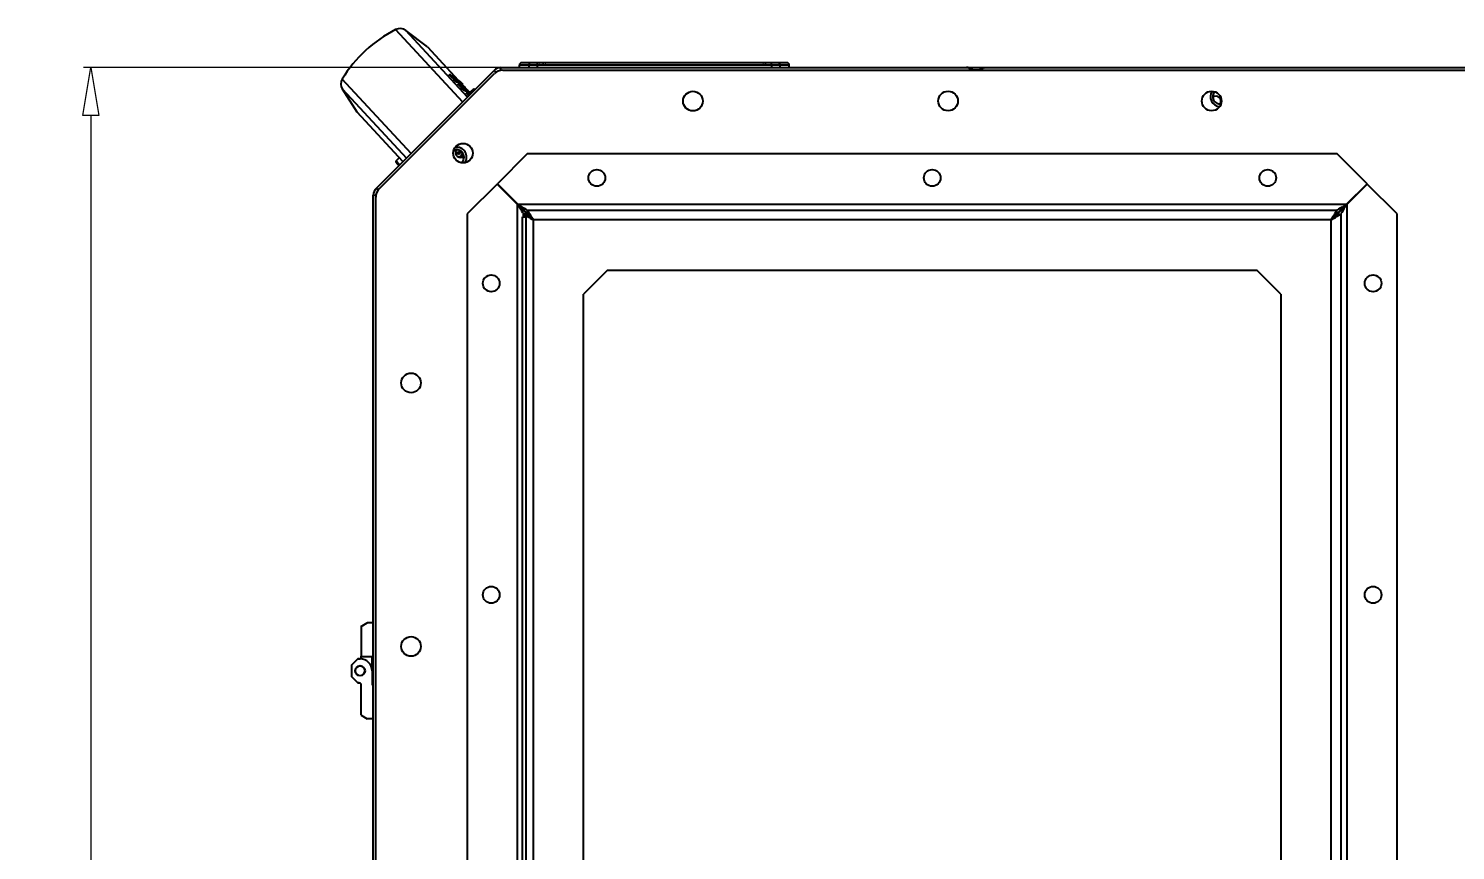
# Model space of a CAD drawing. Header units: millimetres. Extents: x 176 to 2516, y 143 to 1610.
# Drawn here: x 176 to 771, y 949 to 1292 of the extents above; entities that cross this region are included whole.
import ezdxf

# ---------------------------------------------------------------- set-up
doc = ezdxf.new("R2010")
doc.units = ezdxf.units.MM
doc.layers.add('Widoczne (ISO)', color=7, linetype='Continuous', lineweight=25)
doc.layers.add('Wymiary', color=164, linetype='Continuous', lineweight=9)
doc.styles.add('Tekst notatki (ISO)', font='TAHOMA.TTF')
doc.dimstyles.new('Kopia Domyślne (ISO)', dxfattribs={"dimtxt": 20, "dimasz": 20, "dimexe": 3.175, "dimexo": 0, "dimgap": 2.5, "dimtad": 1, "dimtoh": 1, "dimdec": 0, "dimrnd": 1e-08, "dimzin": 0, "dimtxsty": 'Tekst notatki (ISO)', "dimblk": 'CLOSEDBLANK', "dimcen": 15, "dimdle": 10, "dimclrd": 256, "dimclre": 256, "dimclrt": 7, "dimazin": 0, "dimtfac": 1.001486, "dimtmove": 0, "dimatfit": 2, "dimfxl": 1, "dimtolj": 1, "dimtzin": 0, "dimlwd": -1, "dimlwe": -1, "dimarcsym": 0})

# ---------------------------------------------------------------- blocks, each defined once
blk = doc.blocks.new('_CLOSEDBLANK')
at = {"color": 0, "linetype": 'ByBlock', "lineweight": -2}
for p, q in [((-1, -0.167), (-1, 0.167)), ((-1, 0.167), (0, 0)), ((0, 0), (-1, -0.167))]:
    blk.add_line(p, q, dxfattribs=at)
blk = doc.blocks.new('*D12')
at = {"layer": 'Defpoints', "color": 0}
for p in [(504.33, 1275.63), (201.7, 546.89), (442.81, 546.89)]:
    blk.add_point(p, dxfattribs=at)
at = {"layer": 'Wymiary'}
for p, q in [((504.33, 1275.63), (198.53, 1275.63)), ((201.7, 1255.63), (201.7, 566.89)), ((442.81, 546.89), (198.53, 546.89))]:
    blk.add_line(p, q, dxfattribs=at)
at = {"layer": 'Wymiary', "xscale": 20, "yscale": 20, "zscale": 20}
for p, rotation in [((201.7, 1275.63), 90), ((201.7, 546.89), 270)]:
    blk.add_blockref('_CLOSEDBLANK', p, dxfattribs=dict(at, rotation=rotation))
at = {"layer": 'Wymiary', "color": 7, "insert": (188.79, 911.26), "char_height": 20, "attachment_point": 5, "rotation": 90, "style": 'Tekst notatki (ISO)'}
blk.add_mtext('\\A1;730', dxfattribs=at)

msp = doc.modelspace()

# ---------------------------------------------------------------- linework, layer by layer
at = {"layer": 'Widoczne (ISO)'}
for p, q in [((328.84, 1291.48), (356.83, 1261.31)), ((358.84, 1263.32), (333.06, 1291.1)), ((342.14, 1284.23), (333.06, 1291.1)), ((342.14, 1284.23), (355.02, 1270.34)), ((320.71, 1225.18), (369.98, 1274.46)), ((372.81, 1275.63), (567.15, 1275.63)), ((373.61, 1274.55), (968.7, 1274.55)), ((384.4, 1276.63), (380.51, 1276.63)), ((380.51, 1275.63), (380.51, 1276.63)), ((385.35, 1277.63), (381.51, 1277.63)), ((387.86, 1276.63), (384.4, 1276.63)), ((384.4, 1276.63), (384.4, 1275.63)), ((388.11, 1277.63), (385.35, 1277.63)), ((485.76, 1276.63), (387.86, 1276.63)), ((387.86, 1276.63), (387.86, 1275.63)), ((485.5, 1277.63), (388.11, 1277.63)), ((488.26, 1277.63), (485.5, 1277.63)), ((489.21, 1276.63), (485.76, 1276.63)), ((485.76, 1276.63), (485.76, 1275.63)), ((492.11, 1277.63), (488.26, 1277.63)), ((489.21, 1276.63), (489.21, 1275.63)), ((493.11, 1276.63), (489.21, 1276.63)), ((493.11, 1275.63), (493.11, 1276.63)), ((567.15, 1275.63), (575.15, 1275.63)), ((569.8, 1274.63), (572.51, 1274.63)), ((575.15, 1275.63), (969.5, 1275.63)), ((335.34, 1239.81), (306.57, 1270.82)), ((322, 1225.01), (370.07, 1273.09)), ((351.21, 1272.6), (351.44, 1272.81)), ((352.26, 1271.49), (352.48, 1271.7)), ((353.01, 1270.69), (353.23, 1270.89)), ((354.05, 1269.55), (354.27, 1269.76)), ((355.17, 1268.97), (354.94, 1268.76)), ((355.47, 1269.29), (355.69, 1269.5)), ((356.78, 1268.35), (357, 1268.56)), ((306.64, 1266.59), (333.33, 1237.81)), ((312.81, 1257.02), (306.64, 1266.59)), ((355.43, 1268.07), (355.66, 1268.27)), ((356.25, 1267.21), (356.48, 1267.42)), ((356.48, 1267.42), (356.68, 1267.32)), ((356.69, 1267.59), (356.78, 1267.68)), ((357.96, 1267.11), (356.78, 1267.68)), ((356.82, 1268.39), (360.24, 1264.71)), ((357.74, 1266.9), (357.04, 1267.24)), ((357.22, 1266.17), (357.44, 1266.37)), ((357.47, 1266.95), (358.64, 1266.38)), ((357.74, 1266.9), (357.96, 1267.11)), ((358.66, 1265.21), (358.43, 1265)), ((359.4, 1265.11), (359.62, 1265.31)), ((361.21, 1266.49), (359.73, 1265.26)), ((361.21, 1266.49), (361.6, 1266.08)), ((331.93, 1236.41), (312.81, 1257.02)), ((355.6, 1239.57), (354.89, 1240.28)), ((383.77, 1239.55), (371.31, 1227.09)), ((721.77, 1239.55), (383.77, 1239.55)), ((734.24, 1227.09), (721.77, 1239.55)), ((329.06, 1236.67), (330.41, 1238.05)), ((330.57, 1235.05), (329.06, 1236.67)), ((371.24, 1227.01), (358.77, 1214.55)), ((379.77, 1218.48), (371.24, 1227.01)), ((379.84, 1218.55), (371.31, 1227.09)), ((725.7, 1218.55), (734.24, 1227.09)), ((725.77, 1218.48), (734.31, 1227.01)), ((746.77, 1214.55), (734.31, 1227.01)), ((319.54, 625.67), (319.54, 1222.36)), ((320.54, 626.38), (320.54, 1221.48)), ((379.7, 1218.55), (379.84, 1218.55)), ((383.77, 1214.48), (379.77, 1218.48)), ((379.77, 632.62), (379.77, 1218.48)), ((379.84, 1218.55), (383.84, 1214.55)), ((379.84, 1218.55), (725.7, 1218.55)), ((383.84, 1216.05), (721.7, 1216.05)), ((383.84, 1214.55), (383.84, 1216.05)), ((721.7, 1214.55), (725.7, 1218.55)), ((721.7, 1214.55), (721.7, 1216.05)), ((725.77, 1218.48), (721.77, 1214.48)), ((725.77, 1218.48), (725.77, 632.62)), ((358.77, 1214.55), (358.77, 636.62)), ((381.77, 1213.31), (383.15, 1213.31)), ((381.77, 633.31), (381.77, 1213.31)), ((382.27, 1213.31), (382.27, 1214.48)), ((383.77, 1214.48), (382.27, 1214.48)), ((383.15, 1213.31), (383.15, 637.17)), ((384.94, 1213.31), (383.77, 1214.48)), ((385.08, 1213.31), (383.84, 1214.55)), ((384.7, 1213.31), (385.22, 1213.31)), ((386.34, 1212.05), (386.27, 1211.98)), ((386.27, 1211.98), (386.27, 639.12)), ((719.2, 1212.05), (386.34, 1212.05)), ((719.27, 1211.98), (719.2, 1212.05)), ((719.27, 639.12), (719.27, 1211.98)), ((720.33, 1213.31), (720.85, 1213.31)), ((720.47, 1213.31), (721.7, 1214.55)), ((720.61, 1213.31), (721.77, 1214.48)), ((721.77, 1214.48), (723.27, 1214.48)), ((723.27, 1214.48), (723.27, 636.62)), ((746.77, 636.55), (746.77, 1214.55)), ((417.27, 1191.05), (407.27, 1181.05)), ((417.27, 1191.05), (688.27, 1191.05)), ((698.27, 1181.05), (688.27, 1191.05)), ((407.27, 670.05), (407.27, 1181.05)), ((698.27, 1181.05), (698.27, 670.05)), ((314.54, 1042.46), (317.04, 1043.9)), ((314.54, 1042.37), (317.04, 1043.81)), ((314.54, 1042.46), (314.54, 1042.37)), ((314.54, 1042.37), (314.54, 1029.81)), ((319.54, 1043.9), (317.04, 1043.9)), ((319.54, 1043.81), (317.04, 1043.81)), ((310.54, 1026.37), (313.04, 1028.87)), ((313.04, 1028.81), (310.54, 1026.31)), ((310.54, 1026.37), (310.54, 1026.31)), ((310.54, 1021.31), (310.54, 1026.31)), ((313.54, 1028.87), (313.04, 1028.87)), ((313.04, 1028.81), (314.04, 1028.81)), ((314.54, 1029.81), (319.54, 1029.81)), ((319.04, 1023.81), (319.04, 1029.81)), ((319.04, 1029.79), (319.54, 1029.79)), ((310.54, 1021.31), (313.04, 1018.81)), ((310.54, 1021.29), (310.54, 1021.31)), ((313.04, 1018.79), (310.54, 1021.29)), ((313.54, 1018.81), (313.04, 1018.81)), ((313.04, 1018.79), (313.04, 1018.81)), ((313.04, 1018.79), (313.73, 1018.79)), ((319.04, 1023.81), (319.04, 1017.81)), ((314.54, 1005.26), (314.54, 1017.81)), ((319.04, 1017.81), (319.54, 1017.81)), ((314.54, 1005.26), (317.04, 1003.81)), ((319.54, 1003.81), (317.04, 1003.81))]:
    msp.add_line(p, q, dxfattribs=at)
for centre, radius in [((452.9, 1261.6), 4.1), ((559.4, 1261.66), 4.1), ((669.4, 1261.66), 4.1), ((356.99, 1239.89), 4.1), ((355.24, 1239.92), 0.5), ((412.81, 1229.55), 3.5), ((552.81, 1229.55), 3.5), ((692.81, 1229.55), 3.5), ((368.77, 1185.55), 3.5), ((736.77, 1185.55), 3.5), ((335.29, 1143.98), 4.1), ((368.77, 1055.55), 3.5), ((736.77, 1055.55), 3.5), ((335.29, 1033.98), 4.1), ((314.04, 1023.81), 2.05)]:
    msp.add_circle(centre, radius, dxfattribs=at)
for centre, radius, start, end in [((353.66, 1242.4), 55, 116.81846, 148.88017), ((330.65, 1287.91), 4, 52.84932, 116.81846), ((372.81, 1271.63), 4, 90, 135), ((373.61, 1269.55), 5, 90, 135), ((381.51, 1276.63), 1, 89.99999, 180), ((492.11, 1276.63), 1, 0, 90.00001), ((310, 1268.76), 4, 148.88017, 212.84932), ((361.53, 1266.11), 0.5, 42.84932, 129.84932), ((672.9, 1263.42), 4.05, 144.69556, 268.55991), ((672.9, 1263.42), 3, 135.29576, 277.95972), ((671.15, 1261.59), 2.1, 326.21443, 126.41509), ((354.44, 1238.27), 3, 306.72921, 118.15582), ((354.44, 1238.27), 4.05, 323.37054, 101.5145), ((355.95, 1240.17), 2.1, 149.02623, 314.09151), ((355.24, 1239.92), 1.5, 116.7031, 154.65694), ((355.24, 1239.92), 1.5, 244.03583, 11.46024), ((355.24, 1239.92), 2, 292.24591, 346.66444), ((329.42, 1236.32), 0.5, 135.84932, 222.84932), ((323.54, 1222.36), 4, 135, 180), ((325.54, 1221.48), 5, 135, 180), ((723.77, 1216.55), 2, 43.56746, 46.43254), ((313.54, 1029.81), 1, 270, 0), ((314.04, 1023.81), 5, 0, 90), ((313.54, 1017.81), 1, 0, 90)]:
    msp.add_arc(centre, radius, start, end, dxfattribs=at)
for centre, major_axis, ratio, start_param, end_param in [((385.35, 1276.63), (0, 1), 0.94807, 6.283184, 7.853982), ((388.11, 1276.63), (0, 1), 0.257642, 6.283184, 7.853982), ((485.5, 1276.63), (0, 1), 0.257642, 4.712389, 6.283186), ((488.26, 1276.63), (0, 1), 0.94807, 4.712389, 6.283186), ((131.88, 1065.94), (220.94, 204.94), 0.83775, 0.003279, 0.009312), ((132.14, 1066.07), (220.76, 205.17), 0.837752, 0.00248, 0.008512), ((-4200.44, -4137.33), (5219.99, 4842.12), 0.717516, 0.170771, 0.170989), ((-4200.34, -4137.27), (5220.14, 4842.25), 0.717516, 0.170624, 0.170989), ((132.13, 1066.17), (220.69, 204.71), 0.83781, 6.276008, 6.282109), ((-2192.94, -1327.8), (2702.13, 2506.53), 0.282372, 0.166909, 0.167627), ((132.39, 1066.29), (220.51, 204.95), 0.837808, 6.275198, 6.281298), ((-1015.42, -386.83), (1583.74, 1469.04), 0.801458, 0.162642, 0.163568), ((-1015.14, -386.59), (1583.67, 1469.03), 0.801459, 0.162626, 0.163552), ((163.72, 1090.48), (192.68, 178.73), 0.837778, 6.279132, 6.286158), ((135.99, 1063.05), (220.18, 204.24), 0.890857, 6.277439, 6.282756), ((136.24, 1063.21), (220, 204.47), 0.890856, 6.276575, 6.281892), ((158.78, 1081.01), (199.63, 185.61), 0.890921, 0.002739, 0.008702), ((159.12, 1081.33), (199.29, 185.29), 0.890919, 6.275842, 6.281815), ((161.96, 1077.75), (199.5, 185.59), 0.933392, 0.007219, 0.007293), ((314.04, 1023.79), (2.05, 0.04), 0.999996, 0, 3.10268), ((313.54, 1029.87), (1, 0), 0.999996, 4.712389, 6.283185), ((314.04, 1023.87), (-2.05, -0.03), 0.999996, 0, 3.112314)]:
    msp.add_ellipse(centre, major_axis=major_axis, ratio=ratio, start_param=start_param, end_param=end_param, dxfattribs=at)
for points in [[(369.98, 1274.46), (370.09, 1274.35), (370.2, 1274.24), (370.31, 1274.13)], [(369.98, 1274.46), (369.98, 1274.45), (370.27, 1274.15), (370.75, 1273.65)], [(372.81, 1274.49), (372.81, 1274.87), (372.81, 1275.25), (372.81, 1275.63)], [(388.83, 1277.63), (388.83, 1277.63), (388.85, 1277.63), (388.89, 1277.63)], [(390.13, 1277.63), (390.16, 1277.63), (390.2, 1277.63), (390.23, 1277.63)], [(390.35, 1277.63), (390.44, 1277.63), (390.55, 1277.63), (390.65, 1277.63)], [(391.28, 1277.63), (391.37, 1277.63), (391.47, 1277.63), (391.57, 1277.63)], [(391.57, 1277.63), (391.57, 1277.63), (391.57, 1277.63), (391.57, 1277.63)], [(482.04, 1277.63), (482.04, 1277.63), (482.04, 1277.63), (482.04, 1277.63)], [(482.05, 1277.63), (482.15, 1277.63), (482.24, 1277.63), (482.34, 1277.63)], [(482.97, 1277.63), (483.15, 1277.63), (483.33, 1277.63), (483.49, 1277.63)], [(484.73, 1277.63), (484.76, 1277.63), (484.78, 1277.63), (484.79, 1277.63)], [(355.47, 1268.89), (355.97, 1268.65), (356.47, 1268.4), (356.97, 1268.16)], [(370.31, 1274.13), (370.47, 1273.98), (370.62, 1273.82), (370.77, 1273.67)], [(359.4, 1265.11), (358.67, 1265.46), (357.94, 1265.81), (357.22, 1266.17)], [(359.62, 1265.31), (358.89, 1265.67), (358.17, 1266.02), (357.44, 1266.37)], [(358.97, 1265.16), (359.37, 1265), (359.78, 1264.85), (360.19, 1264.69)], [(319.54, 1222.36), (319.54, 1222.35), (319.94, 1222.34), (320.61, 1222.33)], [(319.54, 1222.36), (319.9, 1222.36), (320.25, 1222.36), (320.61, 1222.36)], [(321.48, 1224.41), (321.23, 1224.67), (320.97, 1224.93), (320.71, 1225.18)]]:
    msp.add_open_spline(points, degree=3, dxfattribs=at)
for points, knots in [([(372.84, 1274.49), (372.84, 1274.67), (372.83, 1274.83), (372.83, 1274.98), (372.82, 1275.4), (372.82, 1275.63), (372.81, 1275.63)], [0.7960299, 0.7960299, 0.7960299, 0.7960299, 0.9901161, 0.9901161, 0.9901161, 1.5707963, 1.5707963, 1.5707963, 1.5707963]), ([(387.8, 1275.51), (387.79, 1275.53), (387.78, 1275.55), (387.75, 1275.58), (387.73, 1275.59), (387.7, 1275.61), (387.67, 1275.62), (387.64, 1275.63), (387.63, 1275.63), (387.62, 1275.63), (387.62, 1275.63), (387.61, 1275.63)], [0, 0, 0, 0, 0.00651913, 0.00651913, 0.01302025, 0.01302025, 0.01952127, 0.01952127, 0.02273949, 0.02273949, 0.02366188, 0.02366188, 0.02366188, 0.02366188]), ([(486.99, 1275.63), (486.99, 1275.63), (486.99, 1275.63), (486.99, 1275.63), (486.99, 1275.63), (486.99, 1275.63), (486.99, 1275.63), (486.99, 1275.63), (486.99, 1275.63), (486.99, 1275.63), (486.99, 1275.63), (486.99, 1275.63), (486.99, 1275.63), (486.98, 1275.63), (486.97, 1275.63), (486.96, 1275.63), (486.94, 1275.63), (486.93, 1275.62)], [0.025374483, 0.025374483, 0.025374483, 0.025374483, 0.026002994, 0.026002994, 0.026361315, 0.026361315, 0.026487099, 0.026487099, 0.026550213, 0.026550213, 0.026613024, 0.026613024, 0.026866172, 0.026866172, 0.028861312, 0.028861312, 0.032243791, 0.032243791, 0.032243791, 0.032243791]), ([(569.89, 1274.55), (569.76, 1274.68), (569.61, 1274.79), (569.46, 1274.9), (568.79, 1275.37), (567.98, 1275.63), (567.15, 1275.63)], [-0.4795557, -0.4795557, -0.4795557, -0.4795557, -0.3919644, -0.3919644, -0.3919644, 0, 0, 0, 0]), ([(569.07, 1274.55), (568.96, 1274.67), (568.84, 1274.79), (568.72, 1274.9), (568.2, 1275.37), (567.68, 1275.63), (567.15, 1275.63)], [-0.4795557, -0.4795557, -0.4795557, -0.4795557, -0.3919644, -0.3919644, -0.3919644, 0, 0, 0, 0]), ([(572.42, 1274.55), (572.55, 1274.68), (572.69, 1274.79), (572.84, 1274.9), (573.51, 1275.37), (574.33, 1275.63), (575.15, 1275.63)], [-0.4795557, -0.4795557, -0.4795557, -0.4795557, -0.3919644, -0.3919644, -0.3919644, 0, 0, 0, 0]), ([(573.24, 1274.55), (573.35, 1274.67), (573.47, 1274.79), (573.59, 1274.9), (574.11, 1275.37), (574.63, 1275.63), (575.15, 1275.63)], [-0.4795557, -0.4795557, -0.4795557, -0.4795557, -0.3919644, -0.3919644, -0.3919644, 0, 0, 0, 0]), ([(355.43, 1268.07), (355.35, 1268.16), (355.27, 1268.24), (355.1, 1268.44), (355.05, 1268.51), (355, 1268.58), (354.95, 1268.66), (354.93, 1268.73), (354.93, 1268.75), (354.94, 1268.76)], [0, 0, 0, 0, 0.0438645, 0.0438645, 0.0967712, 0.0967712, 0.1334982, 0.1334982, 0.1450668, 0.1450668, 0.1450668, 0.1450668]), ([(355.66, 1268.27), (355.57, 1268.37), (355.5, 1268.45), (355.32, 1268.65), (355.27, 1268.72), (355.22, 1268.79), (355.17, 1268.87), (355.15, 1268.95), (355.15, 1268.97), (355.26, 1268.99), (355.39, 1268.93), (355.47, 1268.89)], [0, 0, 0, 0, 0.0438645, 0.0438645, 0.0967711, 0.0967711, 0.1334978, 0.1334978, 0.1499059, 0.1499059, 0.1788245, 0.1788245, 0.1788245, 0.1788245]), ([(370.31, 1274.13), (370.31, 1274.13), (370.31, 1274.13), (370.33, 1274.11), (370.35, 1274.09), (370.43, 1274), (370.53, 1273.9), (370.69, 1273.74), (370.72, 1273.7), (370.76, 1273.66)], [-0.5128135, -0.5128135, -0.5128135, -0.5128135, -0.4827866, -0.4827866, -0.4472357, -0.4472357, -0.3539946, -0.3539946, -0.3282779, -0.3282779, -0.3282779, -0.3282779]), ([(356.29, 1267.25), (356.26, 1267.28), (356.23, 1267.3), (356.12, 1267.4), (356.02, 1267.48), (355.84, 1267.65), (355.76, 1267.74), (355.57, 1267.92), (355.5, 1267.99), (355.43, 1268.07)], [0.02149691, 0.02149691, 0.02149691, 0.02149691, 0.03268787, 0.03268787, 0.05466533, 0.05466533, 0.07124808, 0.07124808, 0.08885641, 0.08885641, 0.08885641, 0.08885641]), ([(356.68, 1267.32), (356.6, 1267.39), (356.52, 1267.45), (356.35, 1267.6), (356.25, 1267.69), (356.07, 1267.86), (355.98, 1267.94), (355.8, 1268.12), (355.73, 1268.2), (355.66, 1268.27)], [0, 0, 0, 0, 0.03268787, 0.03268787, 0.05466537, 0.05466537, 0.07124818, 0.07124818, 0.08885659, 0.08885659, 0.08885659, 0.08885659]), ([(356.78, 1267.68), (356.74, 1267.7), (356.69, 1267.72), (356.62, 1267.75), (356.61, 1267.74), (356.59, 1267.74), (356.59, 1267.73), (356.6, 1267.7), (356.61, 1267.69), (356.67, 1267.6), (356.72, 1267.55), (356.77, 1267.5)], [0.000001, 0.000001, 0.000001, 0.000001, 0.0336549, 0.0336549, 0.0593159, 0.0593159, 0.1013872, 0.1013872, 0.1303439, 0.1303439, 0.1727471, 0.1727471, 0.1727471, 0.1727471]), ([(356.77, 1267.5), (356.8, 1267.46), (356.84, 1267.43), (356.92, 1267.35), (356.96, 1267.3), (357.07, 1267.21), (357.12, 1267.17), (357.2, 1267.11), (357.25, 1267.08), (357.38, 1266.99), (357.42, 1266.97), (357.47, 1266.95)], [0, 0, 0, 0, 0.0178823, 0.0178823, 0.0368039, 0.0368039, 0.0619732, 0.0619732, 0.0882856, 0.0882856, 0.1201768, 0.1201768, 0.1201768, 0.1201768]), ([(359.34, 1263.82), (359.25, 1263.92), (359.1, 1264.07), (358.78, 1264.44), (358.67, 1264.56), (358.51, 1264.78), (358.47, 1264.83), (358.44, 1264.89), (358.42, 1264.93), (358.42, 1264.98), (358.43, 1264.99), (358.43, 1265)], [0.0011005, 0.0011005, 0.0011005, 0.0011005, 0.0439814, 0.0439814, 0.0890076, 0.0890076, 0.1400058, 0.1400058, 0.2209438, 0.2209438, 0.2612621, 0.2612621, 0.2612621, 0.2612621]), ([(359.55, 1264.03), (359.46, 1264.13), (359.32, 1264.29), (359, 1264.64), (358.89, 1264.77), (358.73, 1264.98), (358.69, 1265.04), (358.66, 1265.1), (358.64, 1265.14), (358.64, 1265.21), (358.67, 1265.22), (358.77, 1265.23), (358.91, 1265.18), (358.97, 1265.16)], [0.0022758, 0.0022758, 0.0022758, 0.0022758, 0.0439814, 0.0439814, 0.0890076, 0.0890076, 0.1400058, 0.1400058, 0.2209437, 0.2209437, 0.3163987, 0.3163987, 0.6299999, 0.6299999, 0.6299999, 0.6299999]), ([(361.93, 1266.41), (361.93, 1266.42), (361.93, 1266.42), (361.92, 1266.43), (361.91, 1266.44), (361.9, 1266.45), (361.9, 1266.45), (361.9, 1266.45), (361.9, 1266.45), (361.9, 1266.45), (361.9, 1266.45), (361.9, 1266.45)], [0.48210164, 0.48210164, 0.48210164, 0.48210164, 0.48437502, 0.48437502, 0.49218752, 0.49609377, 0.4980469, 0.49902346, 0.49993899, 0.49993899, 0.50000002, 0.50000002, 0.50000002, 0.50000002]), ([(329.06, 1235.98), (329.06, 1235.98), (329.09, 1235.94), (329.19, 1235.83), (329.24, 1235.79), (329.31, 1235.71), (329.35, 1235.66), (329.41, 1235.6), (329.43, 1235.57), (329.44, 1235.56), (329.45, 1235.56), (329.45, 1235.56), (329.45, 1235.56), (329.45, 1235.56), (329.45, 1235.56), (329.46, 1235.55), (329.48, 1235.53), (329.54, 1235.46), (329.58, 1235.41), (329.66, 1235.33), (329.68, 1235.31), (329.71, 1235.28), (329.72, 1235.27), (329.73, 1235.25), (329.74, 1235.24), (329.74, 1235.24), (329.74, 1235.24), (329.74, 1235.24), (329.76, 1235.22), (329.82, 1235.15), (329.89, 1235.08), (330.02, 1234.94), (330.12, 1234.83), (330.23, 1234.71)], [0.5, 0.5, 0.5, 0.5, 0.53125, 0.53125, 0.546875, 0.546875, 0.5546875, 0.5585937, 0.5605469, 0.5610352, 0.5610352, 0.5612793, 0.5612793, 0.5615234, 0.5625, 0.5625, 0.5703125, 0.5703125, 0.578125, 0.578125, 0.5800781, 0.5800781, 0.5810547, 0.581543, 0.581543, 0.581665, 0.581665, 0.5817871, 0.5820312, 0.5859375, 0.59375, 0.59375, 0.6084097, 0.6084097, 0.6084097, 0.6084097]), ([(321.5, 1224.43), (321.38, 1224.54), (321.28, 1224.65), (321.19, 1224.74), (320.88, 1225.03), (320.71, 1225.19), (320.71, 1225.18)], [0.8131945, 0.8131945, 0.8131945, 0.8131945, 0.9901161, 0.9901161, 0.9901161, 1.5707963, 1.5707963, 1.5707963, 1.5707963]), ([(379.77, 1218.48), (380.58, 1217.19), (381.38, 1215.91), (381.83, 1215.18), (382.12, 1214.73), (382.27, 1214.48), (382.27, 1214.48)], [-1.570796, -1.570796, -1.570796, -1.570796, -0.601767, -0.601767, -0.601767, 0, 0, 0, 0]), ([(379.84, 1218.55), (381.14, 1217.74), (382.41, 1216.95), (383.14, 1216.49), (383.6, 1216.21), (383.84, 1216.05), (383.84, 1216.05)], [-1.570796, -1.570796, -1.570796, -1.570796, -0.601767, -0.601767, -0.601767, 0, 0, 0, 0]), ([(386.34, 1212.05), (385.57, 1213.3), (384.8, 1214.53), (384.33, 1215.27), (384.02, 1215.77), (383.84, 1216.05), (383.84, 1216.05)], [1.570796, 1.570796, 1.570796, 1.570796, 2.504833, 2.504833, 2.504833, 3.141593, 3.141593, 3.141593, 3.141593]), ([(721.7, 1216.05), (721.7, 1216.05), (721.32, 1215.43), (720.69, 1214.43), (720.26, 1213.75), (719.73, 1212.9), (719.2, 1212.05)], [-3.141593, -3.141593, -3.141593, -3.141593, -2.207556, -2.207556, -2.207556, -1.570796, -1.570796, -1.570796, -1.570796]), ([(725.7, 1218.55), (724.41, 1217.74), (723.14, 1216.95), (722.41, 1216.49), (721.95, 1216.21), (721.7, 1216.05), (721.7, 1216.05)], [-1.570796, -1.570796, -1.570796, -1.570796, -0.601767, -0.601767, -0.601767, 0, 0, 0, 0]), ([(725.77, 1218.48), (724.97, 1217.19), (724.17, 1215.91), (723.71, 1215.18), (723.43, 1214.73), (723.27, 1214.48), (723.27, 1214.48)], [-1.570796, -1.570796, -1.570796, -1.570796, -0.601767, -0.601767, -0.601767, 0, 0, 0, 0]), ([(382.27, 1214.48), (382.27, 1214.48), (382.89, 1214.09), (383.9, 1213.47), (384.58, 1213.04), (385.42, 1212.51), (386.27, 1211.98)], [-3.141593, -3.141593, -3.141593, -3.141593, -2.207556, -2.207556, -2.207556, -1.570796, -1.570796, -1.570796, -1.570796]), ([(386.27, 1211.98), (386.18, 1212.07), (386.09, 1212.16), (385.9, 1212.35), (385.8, 1212.45), (385.49, 1212.73), (385.29, 1212.9), (384.95, 1213.15), (384.83, 1213.23), (384.7, 1213.31)], [-0.3652328, -0.3652328, -0.3652328, -0.3652328, -0.3222428, -0.3222428, -0.2745282, -0.2745282, -0.1842205, -0.1842205, -0.1329188, -0.1329188, -0.1329188, -0.1329188]), ([(385.22, 1213.31), (385.3, 1213.2), (385.39, 1213.08), (385.63, 1212.79), (385.79, 1212.62), (386.08, 1212.31), (386.21, 1212.18), (386.34, 1212.05)], [-0.1701192, -0.1701192, -0.1701192, -0.1701192, -0.126696, -0.126696, -0.0560357, -0.0560357, 0, 0, 0, 0]), ([(719.2, 1212.05), (719.33, 1212.18), (719.46, 1212.3), (719.73, 1212.59), (719.88, 1212.75), (720.13, 1213.05), (720.23, 1213.18), (720.33, 1213.31)], [-0.2298261, -0.2298261, -0.2298261, -0.2298261, -0.1760387, -0.1760387, -0.1104809, -0.1104809, -0.0599446, -0.0599446, -0.0599446, -0.0599446]), ([(719.27, 1211.98), (720.52, 1212.76), (721.75, 1213.53), (722.49, 1213.99), (722.99, 1214.3), (723.27, 1214.48), (723.27, 1214.48)], [1.570796, 1.570796, 1.570796, 1.570796, 2.504833, 2.504833, 2.504833, 3.141593, 3.141593, 3.141593, 3.141593]), ([(720.85, 1213.31), (720.62, 1213.17), (720.41, 1213.02), (720.01, 1212.69), (719.84, 1212.54), (719.54, 1212.24), (719.41, 1212.11), (719.27, 1211.98)], [-0.2089931, -0.2089931, -0.2089931, -0.2089931, -0.126696, -0.126696, -0.0560357, -0.0560357, 0, 0, 0, 0])]:
    msp.add_open_spline(points, degree=3, knots=knots, dxfattribs=at)
for points, weights in [([(351.44, 1272.81), (353.85, 1271.15), (355.95, 1269.69)], [1, 1.01187330992, 1.00941568789]), ([(355.47, 1269.29), (354.79, 1269.42), (354.05, 1269.55)], [1, 1.01453708355, 1.01302733017]), ([(355.69, 1269.5), (355.02, 1269.62), (354.27, 1269.76)], [1, 1.01163598566, 1.00972364112])]:
    msp.add_rational_spline(points, weights, degree=2, dxfattribs=at)

# ---------------------------------------------------------------- dimensions: what is measured, and where the dimension line sits
at = {"layer": 'Wymiary'}
dim = msp.add_linear_dim(base=(201.7, 546.89), p1=(504.33, 1275.63), p2=(442.81, 546.89), angle=90, text='730', dimstyle='Kopia Domyślne (ISO)', dxfattribs=at)
dim.commit()
dim.dimension.update_dxf_attribs({"geometry": '*D12', "text_midpoint": (188.79, 911.26)})

doc.saveas('drawing.dxf')
